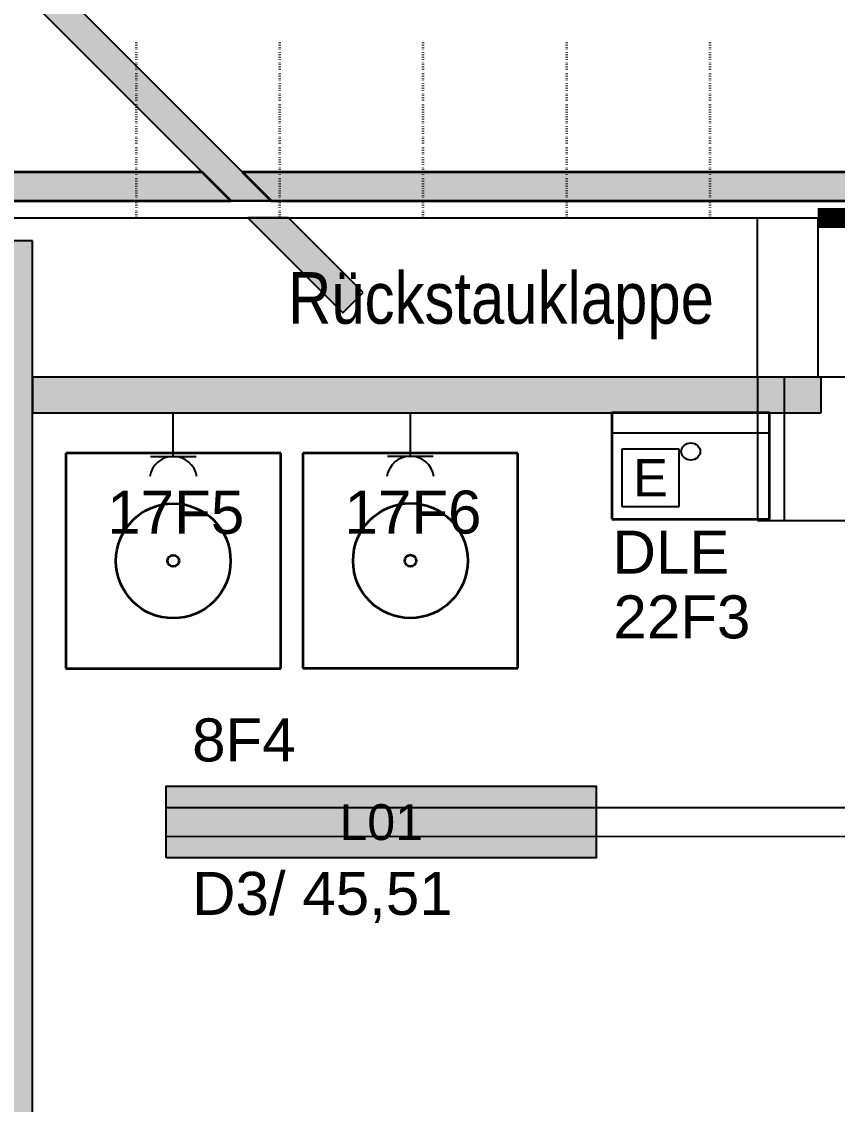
# Model space of a CAD drawing. Header units: millimetres. Extents: x 71769 to 78969, y 7991 to 11789.
# Drawn here: x 74704.2 to 74988.6, y 11129.9 to 11507.4 of the extents above; entities that cross this region are included whole.
import ezdxf
from ezdxf.enums import TextEntityAlignment as Align

# ---------------------------------------------------------------- set-up
doc = ezdxf.new("R2010")
doc.units = ezdxf.units.MM
doc.header["$LTSCALE"] = 5
doc.header["$MEASUREMENT"] = 0
doc.linetypes.add('AUSGEZOGEN', pattern=[0])
doc.linetypes.add('LINIE_9', pattern=[0.1, 0, -0.1])
doc.layers.get('0').update_dxf_attribs({"linetype": 'CONTINUOUS'})
for name, color, linetype, lineweight in [('200_ERDGESCHOSS#0', 7, 'AUSGEZOGEN', 25), ('200_ERDGESCHOSS#Maßlinie 1_100', 7, 'AUSGEZOGEN', 18), ('4501_180704 Layout Brunnenstraße HCH.dwg#0', 7, 'AUSGEZOGEN', 25), ('Standard', 7, 'AUSGEZOGEN', 25)]:
    doc.layers.add(name, color=color, linetype=linetype, lineweight=lineweight)
for name, color, linetype in [('E_BEL', 1, 'CONTINUOUS'), ('E_EI_IN', 5, 'CONTINUOUS'), ('E_LF_BR', 5, 'CONTINUOUS')]:
    doc.layers.add(name, color=color, linetype=linetype)
doc.styles.add('ARIAL', font='arial.ttf')

# ---------------------------------------------------------------- blocks, each defined once
blk = doc.blocks.new('LED Leuchte')
at = {"true_color": 0xf8f6b0}
h = blk.add_hatch(color=51, dxfattribs=at)
h.dxf.hatch_style = 1
h.paths.add_polyline_path([(0.5, 1), (-0.5, 1), (-0.5, 0), (0.5, 0)])
blk.add_lwpolyline([(-0.5, 0), (-0.5, 1), (0.5, 1), (0.5, 0), (-0.5, 0)])
at = {"style": 'ARIAL'}
for tag, p in [('LED', (0, 0.5)), ('STROMKREIS', (-0.0092, -0.3367)), ('SCHALTKREIS', (-0.0092, -0.5167)), ('FREI1', (-0.0092, -0.6967)), ('FREI2', (-0.0092, -0.889)), ('FREI3', (-0.0092, -1.0567))]:
    blk.add_attdef(tag, text='', height=0.15, dxfattribs=at).set_placement(p, align=Align.MIDDLE_CENTER)
blk.add_attdef('TYP', text='', height=0.15, dxfattribs=at).set_placement((-0.0092, -0.1567), align=Align.MIDDLE)
blk = doc.blocks.new('*U696')
for p, q in [((0, -0.1513), (0, 0)), ((-0.0794, -0.1513), (0.0794, -0.1513))]:
    blk.add_line(p, q)
blk.add_arc((0, -0.2341), 0.0828, 8.4436, 171.5564)
at = {"style": 'ARIAL'}
blk.add_attdef('FREI1', text='', height=0.15, dxfattribs=at).set_placement((0.1674, -0.0742), align=Align.MIDDLE_LEFT)
for tag, p in [('TYP', (0, -0.3405)), ('SCHALTKREIS', (0, -0.5602)), ('STROMKREIS', (0, -0.7799)), ('LEISTUNG', (0, -0.9996)), ('FREI2', (0, -1.2193))]:
    blk.add_attdef(tag, text='', height=0.15, dxfattribs=at).set_placement(p, align=Align.MIDDLE_CENTER)
blk = doc.blocks.new('Elektroanschluss')
for p, q in [((0.1, 0.2), (-0.1, 0.2)), ((-0.1, 0.2), (-0.1, 0)), ((0.1, 0), (0.1, 0.2)), ((-0.1, 0), (0.1, 0))]:
    blk.add_line(p, q)
at = {"style": 'ARIAL'}
blk.add_text('E', height=0.13, dxfattribs=at).set_placement((0, 0.1), align=Align.MIDDLE)
blk.add_attdef('TYP', text='', height=0.15, dxfattribs=at).set_placement((-0.0092, -0.1567), align=Align.MIDDLE)
for tag, p in [('STROMKREIS', (-0.0092, -0.3367)), ('SCHALTKREIS', (-0.0092, -0.5167)), ('FREI1', (-0.0092, -0.6967)), ('FREI2', (-0.0092, -0.8767)), ('FREI3', (-0.0092, -1.0567))]:
    blk.add_attdef(tag, text='', height=0.15, dxfattribs=at).set_placement(p, align=Align.MIDDLE_CENTER)

msp = doc.modelspace()

# ---------------------------------------------------------------- hatches: boundary and pattern name
at = {"layer": '200_ERDGESCHOSS#Maßlinie 1_100', "linetype": 'AUSGEZOGEN', "lineweight": 13}
h = msp.add_hatch(color=8, dxfattribs=at)
h.paths.add_polyline_path([(74791.23, 11444.96), (74458.21, 11777.99), (74451.14, 11770.91), (74777.09, 11444.96)])
h.paths.add_polyline_path([(74797.23, 11438.96), (74783.09, 11438.96), (74816.22, 11405.83), (74823.29, 11412.91)])
h = msp.add_hatch(color=8, dxfattribs=at)
h.paths.add_polyline_path([(72494.25, 11444.96), (74777.09, 11444.96), (74767.09, 11454.96), (72494.25, 11454.96)])
h.paths.add_polyline_path([(78108.89, 11454.96), (76121.25, 11454.96), (76121.25, 11444.96), (78108.89, 11444.96)])
h.paths.add_polyline_path([(74791.23, 11444.96), (75621.25, 11444.96), (75621.25, 11454.96), (74781.23, 11454.96)])
for points in [[(74707.95, 10937.26), (74707.95, 11431), (74700.45, 11431), (74700.45, 10937.26)], [(74982.96, 11383.46), (74707.95, 11383.46), (74707.95, 11370.96), (74982.96, 11370.96)]]:
    msp.add_hatch(color=8, dxfattribs=at).paths.add_polyline_path(points)

# ---------------------------------------------------------------- linework, layer by layer
at = {"layer": '200_ERDGESCHOSS#Maßlinie 1_100', "color": 18, "linetype": 'AUSGEZOGEN', "lineweight": 25, "true_color": 0x000000}
for p, q in [((74781.23, 11454.96), (74458.21, 11777.99)), ((74451.14, 11770.91), (74767.09, 11454.96)), ((74767.09, 11454.96), (74777.09, 11444.96)), ((74791.23, 11444.96), (74781.23, 11454.96)), ((74777.09, 11444.96), (72494.25, 11444.96)), ((74791.23, 11444.96), (74777.09, 11444.96)), ((74777.09, 11444.96), (74791.23, 11444.96)), ((75621.25, 11444.96), (74791.23, 11444.96)), ((72494.25, 11438.96), (74783.09, 11438.96)), ((74783.09, 11438.96), (74797.23, 11438.96)), ((74797.23, 11438.96), (74783.09, 11438.96)), ((74783.09, 11438.96), (74816.22, 11405.83)), ((74797.23, 11438.96), (75621.25, 11438.96)), ((74823.29, 11412.91), (74797.23, 11438.96)), ((74707.95, 11431), (74700.45, 11431)), ((74707.95, 11383.46), (74707.95, 11431)), ((74816.22, 11405.83), (74823.29, 11412.91)), ((74982.96, 11383.46), (74707.95, 11383.46)), ((74707.95, 11383.46), (74707.95, 11370.96)), ((74707.95, 11370.96), (74707.95, 11383.46)), ((74982.96, 11370.96), (74982.96, 11383.46)), ((74707.95, 11370.96), (74982.96, 11370.96)), ((74707.95, 10937.26), (74707.95, 11370.96))]:
    msp.add_line(p, q, dxfattribs=at)
at = {"layer": '200_ERDGESCHOSS#Maßlinie 1_100', "color": 18, "linetype": 'LINIE_9', "lineweight": 35, "true_color": 0x000000}
for p, q in [((74744.25, 11438.96), (74744.25, 11500.8)), ((74794.25, 11438.96), (74794.25, 11500.8)), ((74844.25, 11438.96), (74844.25, 11500.8)), ((74894.25, 11438.96), (74894.25, 11500.8)), ((74944.25, 11438.96), (74944.25, 11500.8))]:
    msp.add_line(p, q, dxfattribs=at)
at = {"layer": '200_ERDGESCHOSS#Maßlinie 1_100', "color": 18, "linetype": 'AUSGEZOGEN', "lineweight": 35, "true_color": 0x000000}
for p, q in [((74767.09, 11454.96), (72494.25, 11454.96)), ((74777.09, 11444.96), (74767.09, 11454.96)), ((75621.25, 11454.96), (74781.23, 11454.96)), ((74781.23, 11454.96), (74791.23, 11444.96)), ((72494.25, 11444.96), (74777.09, 11444.96)), ((74791.23, 11444.96), (75621.25, 11444.96))]:
    msp.add_line(p, q, dxfattribs=at)
at = {"layer": '4501_180704 Layout Brunnenstraße HCH.dwg#0', "color": 18, "linetype": 'AUSGEZOGEN', "lineweight": 25, "true_color": 0x000000}
msp.add_line((74970.2, 11333.46), (74970.2, 11383.46), dxfattribs=at)
at = {"layer": '4501_180704 Layout Brunnenstraße HCH.dwg#0', "linetype": 'AUSGEZOGEN', "lineweight": 25}
for points in [[(74981.75, 11383.46), (74960.75, 11383.46), (74960.75, 11438.96), (74981.75, 11438.96), (74981.75, 11383.46)], [(74960.75, 11333.46), (78072.25, 11333.46), (78072.25, 11383.46), (74960.75, 11383.46), (74960.75, 11333.46)]]:
    msp.add_lwpolyline(points, dxfattribs=at)
at = {"layer": 'E_BEL', "linetype": 'AUSGEZOGEN', "lineweight": 25}
for p, q in [((75504.57, 11233.32), (74754.57, 11233.32)), ((74754.57, 11223.37), (75504.57, 11223.32))]:
    msp.add_line(p, q, dxfattribs=at)
at = {"layer": 'E_LF_BR', "const_width": 7}
msp.add_lwpolyline([(74981.75, 11438.96), (75560.75, 11438.96)], dxfattribs=at)
at = {"layer": 'Standard', "color": 18, "linetype": 'AUSGEZOGEN', "lineweight": 35, "true_color": 0x000000}
for p, q in [((74964.99, 11370.96), (74909.99, 11370.96)), ((74909.99, 11370.96), (74909.99, 11333.96)), ((74964.99, 11333.96), (74964.99, 11370.96)), ((74794.56, 11356.89), (74719.56, 11356.89)), ((74719.56, 11356.89), (74719.56, 11281.89)), ((74794.56, 11281.89), (74794.56, 11356.89)), ((74877.25, 11356.95), (74802.25, 11356.95)), ((74802.25, 11356.95), (74802.25, 11281.95)), ((74877.25, 11281.95), (74877.25, 11356.95)), ((74909.99, 11333.96), (74964.99, 11333.96)), ((74719.56, 11281.89), (74794.56, 11281.89)), ((74802.25, 11281.95), (74877.25, 11281.95))]:
    msp.add_line(p, q, dxfattribs=at)
at = {"layer": 'Standard', "color": 18, "linetype": 'AUSGEZOGEN', "lineweight": 25, "true_color": 0x000000}
msp.add_line((74964.99, 11363.96), (74909.99, 11363.96), dxfattribs=at)
at = {"layer": 'Standard', "color": 18, "linetype": 'AUSGEZOGEN', "lineweight": 35, "true_color": 0x000000}
for centre in [(74757.06, 11319.39), (74839.75, 11319.45)]:
    msp.add_circle(centre, 2, dxfattribs=at)
at = {"layer": 'Standard', "color": 18, "linetype": 'AUSGEZOGEN', "lineweight": 25, "true_color": 0x000000}
msp.add_ellipse((74937.49, 11357.53), major_axis=(3.3, 0), ratio=0.909091, start_param=0, end_param=6.283185, dxfattribs=at)
at = {"layer": 'Standard', "color": 18, "linetype": 'AUSGEZOGEN', "lineweight": 35, "true_color": 0x000000}
for centre in [(74757.06, 11319.39), (74839.75, 11319.45)]:
    msp.add_ellipse(centre, major_axis=(0, 20.01), ratio=0.999501, start_param=4.712389, end_param=10.995574, dxfattribs=at)

# ---------------------------------------------------------------- block references
at = {"layer": 'E_BEL'}
ref = msp.add_blockref('LED Leuchte', (74829.57, 11215.82), dxfattribs=dict(at, xscale=150, yscale=25, zscale=100))
ref.add_attrib('LED', 'L01', dxfattribs={"layer": '0', "height": 12.5, "style": 'ARIAL'}).set_placement((74829.57, 11228.32), align=Align.MIDDLE_CENTER)
at = {"layer": 'E_EI_IN', "xscale": 100, "yscale": 100, "zscale": 100}
for p in [(74757.06, 11370.96), (74839.75, 11371.03)]:
    msp.add_blockref('*U696', p, dxfattribs=at)
at = {"layer": 'E_EI_IN'}
ref = msp.add_blockref('Elektroanschluss', (74923.44, 11338.37), dxfattribs=dict(at, xscale=100, yscale=100, zscale=100))
ref.add_attrib('FREI1', 'DLE', dxfattribs={"layer": '0', "height": 15, "style": 'ARIAL'}).set_placement((74930.59, 11322.45), align=Align.MIDDLE_CENTER)

# ---------------------------------------------------------------- texts
at = {"layer": '200_ERDGESCHOSS#0', "color": 18, "linetype": 'AUSGEZOGEN', "lineweight": 25, "true_color": 0x000000, "insert": (74797.09, 11396.64), "char_height": 18, "width": 7.5, "attachment_point": 7, "style": 'ARIAL'}
msp.add_mtext('\\W0.83;Rückstauklappe', dxfattribs=at)
at = {"layer": 'E_BEL', "style": 'ARIAL'}
for s, p in [('8F4', (74763.63, 11249.48)), ('D3/ 45,51', (74763.63, 11195.97))]:
    msp.add_text(s, height=15, dxfattribs=at).set_placement(p)
at = {"layer": 'E_EI_IN', "style": 'ARIAL'}
for s, p in [('17F5', (74734.07, 11328.85, -56.56)), ('17F6', (74816.77, 11328.91, -56.56)), ('22F3', (74910.53, 11292.38))]:
    msp.add_text(s, height=15, dxfattribs=at).set_placement(p)

doc.saveas('drawing.dxf')
